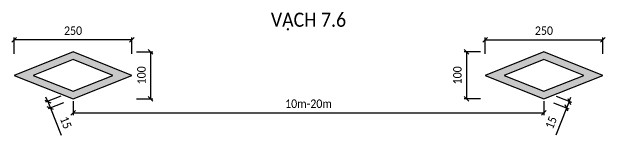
# Model space of a CAD drawing. Header units: metres. Extents: x 933 to 1419, y -2020 to 374.
# Drawn here: x 1004.4 to 1130.4, y -897.8 to -871.7 of the extents above; entities that cross this region are included whole.
import ezdxf
from ezdxf.enums import TextEntityAlignment as Align

# ---------------------------------------------------------------- set-up
doc = ezdxf.new("R2010")
doc.units = ezdxf.units.M
doc.layers.add('ATGT-DIM', color=30, linetype='Continuous')
doc.layers.add('ATGT-Text', color=3, linetype='Continuous')
doc.styles.add('ATGT-Text', font='calibril.ttf', dxfattribs={"width": 0.9})
doc.dimstyles.new('ATGT-DIM', dxfattribs={"dimtxt": 1.8, "dimasz": 1, "dimexe": 0.5, "dimexo": 0.5, "dimgap": 1, "dimtad": 1, "dimdec": 0, "dimlfac": 5, "dimtxsty": 'ATGT-Text', "dimblk": 'OBLIQUE', "dimcen": 0, "dimclrd": 30, "dimclre": 30, "dimclrt": 2, "dimadec": 0, "dimazin": 0, "dimtfac": 1, "dimtdec": 0, "dimtmove": 0, "dimatfit": 3, "dimfxl": 3, "dimfxlon": 1, "dimlwe": -1, "dimarcsym": 2})

# ---------------------------------------------------------------- blocks, each defined once
blk = doc.blocks.new('_Oblique')
at = {"color": 0, "linetype": 'ByBlock', "lineweight": -2}
blk.add_line((-0.5, -0.5), (0.5, 0.5), dxfattribs=at)
blk = doc.blocks.new('*D136')
at = {"layer": 'ATGT-DIM', "color": 30, "transparency": 16777216}
for p, q in [((36.55, -1245), (33.05, -1245)), ((36.55, -1255), (33.05, -1255))]:
    blk.add_line(p, q, dxfattribs=at)
at = {"layer": 'ATGT-DIM', "color": 30, "lineweight": -2, "transparency": 16777216}
blk.add_line((33.55, -1245), (33.55, -1255), dxfattribs=at)
at = {"layer": 'Defpoints', "color": 0, "transparency": 16777216}
for p in [(50, -1245), (33.55, -1255), (50, -1255)]:
    blk.add_point(p, dxfattribs=at)
at = {"layer": 'ATGT-DIM', "color": 30, "lineweight": -2, "transparency": 16777216}
for p, rotation in [((33.55, -1245), 90), ((33.55, -1255), 270)]:
    blk.add_blockref('_Oblique', p, dxfattribs=dict(at, rotation=rotation))
at = {"layer": 'ATGT-DIM', "color": 2, "transparency": 16777216, "insert": (31.63, -1250), "char_height": 1.8, "attachment_point": 5, "rotation": 90, "style": 'ATGT-Text'}
blk.add_mtext('100', dxfattribs=at)
blk = doc.blocks.new('*D137')
at = {"layer": 'ATGT-DIM', "color": 30, "transparency": 16777216}
for p, q in [((37.5, -1245.46), (37.5, -1241.96)), ((62.5, -1245.46), (62.5, -1241.96))]:
    blk.add_line(p, q, dxfattribs=at)
at = {"layer": 'ATGT-DIM', "color": 30, "lineweight": -2, "transparency": 16777216}
blk.add_line((37.5, -1242.46), (62.5, -1242.46), dxfattribs=at)
at = {"layer": 'Defpoints', "color": 0, "transparency": 16777216}
for p in [(62.5, -1242.46), (37.5, -1250), (62.5, -1250)]:
    blk.add_point(p, dxfattribs=at)
at = {"layer": 'ATGT-DIM', "color": 30, "lineweight": -2, "transparency": 16777216, "rotation": 180}
blk.add_blockref('_Oblique', (37.5, -1242.46), dxfattribs=at)
at = {"layer": 'ATGT-DIM', "color": 30, "lineweight": -2, "transparency": 16777216}
blk.add_blockref('_Oblique', (62.5, -1242.46), dxfattribs=at)
at = {"layer": 'ATGT-DIM', "color": 2, "transparency": 16777216, "insert": (50, -1240.54), "char_height": 1.8, "attachment_point": 5, "style": 'ATGT-Text'}
blk.add_mtext('250', dxfattribs=at)
blk = doc.blocks.new('*D387')
at = {"layer": 'ATGT-DIM', "color": 30, "transparency": 16777216}
for p, q in [((-36.55, 12.94), (-33.05, 12.94)), ((-36.55, 2.94), (-33.05, 2.94))]:
    blk.add_line(p, q, dxfattribs=at)
at = {"layer": 'ATGT-DIM', "color": 30, "lineweight": -2, "transparency": 16777216}
blk.add_line((-33.55, 12.94), (-33.55, 2.94), dxfattribs=at)
at = {"layer": 'Defpoints', "color": 0, "transparency": 16777216}
for p in [(-50, 12.94), (-50, 2.94), (-33.55, 2.94)]:
    blk.add_point(p, dxfattribs=at)
at = {"layer": 'ATGT-DIM', "color": 30, "lineweight": -2, "transparency": 16777216}
for p, rotation in [((-33.55, 12.94), 90), ((-33.55, 2.94), 270)]:
    blk.add_blockref('_Oblique', p, dxfattribs=dict(at, rotation=rotation))
at = {"layer": 'ATGT-DIM', "color": 2, "transparency": 16777216, "insert": (-35.47, 7.94), "char_height": 1.8, "attachment_point": 5, "rotation": 90, "style": 'ATGT-Text'}
blk.add_mtext('100', dxfattribs=at)
blk = doc.blocks.new('*D388')
at = {"layer": 'ATGT-DIM', "color": 30, "transparency": 16777216}
for p, q in [((-62.5, 12.48), (-62.5, 15.98)), ((-37.5, 12.48), (-37.5, 15.98))]:
    blk.add_line(p, q, dxfattribs=at)
at = {"layer": 'ATGT-DIM', "color": 30, "lineweight": -2, "transparency": 16777216}
blk.add_line((-37.5, 15.48), (-62.5, 15.48), dxfattribs=at)
at = {"layer": 'Defpoints', "color": 0, "transparency": 16777216}
for p in [(-62.5, 15.48), (-62.5, 7.94), (-37.5, 7.94)]:
    blk.add_point(p, dxfattribs=at)
at = {"layer": 'ATGT-DIM', "color": 30, "lineweight": -2, "transparency": 16777216, "rotation": 180}
blk.add_blockref('_Oblique', (-62.5, 15.48), dxfattribs=at)
at = {"layer": 'ATGT-DIM', "color": 30, "lineweight": -2, "transparency": 16777216}
blk.add_blockref('_Oblique', (-37.5, 15.48), dxfattribs=at)
at = {"layer": 'ATGT-DIM', "color": 2, "transparency": 16777216, "insert": (-50, 17.4), "char_height": 1.8, "attachment_point": 5, "style": 'ATGT-Text'}
blk.add_mtext('250', dxfattribs=at)
blk = doc.blocks.new('*D389')
at = {"layer": 'ATGT-DIM', "color": 30, "transparency": 16777216}
for p, q in [((-50, 2.44), (-50, -0.5)), ((50, 2.44), (50, -0.5))]:
    blk.add_line(p, q, dxfattribs=at)
at = {"layer": 'ATGT-DIM', "color": 30, "lineweight": -2, "transparency": 16777216}
blk.add_line((-50, 0), (50, 0), dxfattribs=at)
at = {"layer": 'Defpoints', "color": 0, "transparency": 16777216}
for p in [(-50, 2.94), (50, 2.94), (50, 0)]:
    blk.add_point(p, dxfattribs=at)
at = {"layer": 'ATGT-DIM', "color": 30, "lineweight": -2, "transparency": 16777216, "rotation": 180}
blk.add_blockref('_Oblique', (-50, 0), dxfattribs=at)
at = {"layer": 'ATGT-DIM', "color": 30, "lineweight": -2, "transparency": 16777216}
blk.add_blockref('_Oblique', (50, 0), dxfattribs=at)
at = {"layer": 'ATGT-DIM', "color": 2, "transparency": 16777216, "insert": (0, 1.92), "char_height": 1.8, "attachment_point": 5, "style": 'ATGT-Text'}
blk.add_mtext('10m-20m', dxfattribs=at)
blk = doc.blocks.new('*D138')
at = {"layer": 'ATGT-DIM', "color": 30, "transparency": 16777216}
for p, q in [((-52.6, -1254.42), (-55.85, -1255.72)), ((-52.04, -1255.82), (-55.29, -1257.12))]:
    blk.add_line(p, q, dxfattribs=at)
at = {"layer": 'ATGT-DIM', "color": 30, "lineweight": -2, "transparency": 16777216}
for p, q in [((-55.38, -1255.54), (-55.75, -1254.61)), ((-55.38, -1255.54), (-54.82, -1256.93)), ((-54.82, -1256.93), (-52.53, -1262.67))]:
    blk.add_line(p, q, dxfattribs=at)
at = {"layer": 'Defpoints', "color": 0, "transparency": 16777216}
for p in [(-50, -1253.38), (-49.44, -1254.78), (-54.82, -1256.93)]:
    blk.add_point(p, dxfattribs=at)
at = {"layer": 'ATGT-DIM', "color": 30, "lineweight": -2, "transparency": 16777216}
for p, rotation in [((-55.38, -1255.54), 291.8014094863515), ((-54.82, -1256.93), 111.8014094863515)]:
    blk.add_blockref('_Oblique', p, dxfattribs=dict(at, rotation=rotation))
at = {"layer": 'ATGT-DIM', "color": 2, "transparency": 16777216, "insert": (-51.53, -1260.02), "char_height": 1.8, "attachment_point": 5, "rotation": 291.8014, "style": 'ATGT-Text'}
blk.add_mtext('15', dxfattribs=at)
blk = doc.blocks.new('*D390')
at = {"layer": 'ATGT-DIM', "color": 30, "transparency": 16777216}
for p, q in [((52.6, 3.52), (55.85, 2.22)), ((52.04, 2.13), (55.29, 0.83))]:
    blk.add_line(p, q, dxfattribs=at)
at = {"layer": 'ATGT-DIM', "color": 30, "lineweight": -2, "transparency": 16777216}
for p, q in [((55.38, 2.4), (55.75, 3.33)), ((55.38, 2.4), (54.82, 1.01)), ((54.82, 1.01), (52.53, -4.73))]:
    blk.add_line(p, q, dxfattribs=at)
at = {"layer": 'Defpoints', "color": 0, "transparency": 16777216}
for p in [(50, 4.56), (49.44, 3.17), (54.82, 1.01)]:
    blk.add_point(p, dxfattribs=at)
at = {"layer": 'ATGT-DIM', "color": 30, "lineweight": -2, "transparency": 16777216}
for p, rotation in [((55.38, 2.4), 248.1985905136485), ((54.82, 1.01), 68.1985905136485)]:
    blk.add_blockref('_Oblique', p, dxfattribs=dict(at, rotation=rotation))
at = {"layer": 'ATGT-DIM', "color": 2, "transparency": 16777216, "insert": (51.53, -2.08), "char_height": 1.8, "attachment_point": 5, "rotation": 68.1986, "style": 'ATGT-Text'}
blk.add_mtext('15', dxfattribs=at)
blk = doc.blocks.new('ATGT-Vach7.6')
h = blk.add_hatch(color=256)
h.paths.add_polyline_path([(-50, 12.94), (-62.5, 7.94), (-50, 2.94), (-37.5, 7.94)])
h.paths.add_polyline_path([(-41.54, 7.94), (-50, 4.56), (-58.46, 7.94), (-50, 11.33)], flags=16)
h = blk.add_hatch(color=256)
h.paths.add_polyline_path([(50, 12.94), (37.5, 7.94), (50, 2.94), (62.5, 7.94)])
h.paths.add_polyline_path([(58.46, 7.94), (50, 4.56), (41.54, 7.94), (50, 11.33)], flags=16)
for points in [[(-50, 12.94), (-62.5, 7.94), (-50, 2.94), (-37.5, 7.94)], [(50, 12.94), (37.5, 7.94), (50, 2.94), (62.5, 7.94)], [(-50, 11.33), (-58.46, 7.94), (-50, 4.56), (-41.54, 7.94)], [(50, 11.33), (41.54, 7.94), (50, 4.56), (58.46, 7.94)]]:
    blk.add_lwpolyline(points, close=True)
at = {"layer": 'ATGT-Text', "style": 'ATGT-Text', "width": 0.9}
blk.add_text('VẠCH 7.6', height=3, dxfattribs=at).set_placement((0, 18.23), align=Align.CENTER)
at = {"layer": 'ATGT-DIM'}
for base, p1, p2, angle, text, picture, middle in [((-62.5, 15.48), (-37.5, 7.94), (-62.5, 7.94), 180, '250', '*D388', (-50, 17.4)), ((-33.55, 2.94), (-50, 12.94), (-50, 2.94), 90, '100', '*D387', (-35.47, 7.94))]:
    dim = blk.add_linear_dim(base=base, p1=p1, p2=p2, angle=angle, text=text, dimstyle='ATGT-DIM', override={"dimtxsty": 'ATGT-Text'}, dxfattribs=at)
    dim.commit()
    dim.dimension.update_dxf_attribs({"geometry": picture, "text_midpoint": middle})
dim = blk.add_linear_dim(base=(62.5, 15.48), p1=(37.5, 7.94), p2=(62.5, 7.94), text='250', dimstyle='ATGT-DIM', override={"dimtxsty": 'ATGT-Text'}, dxfattribs=at)
dim.commit()
dim.dimension.update_dxf_attribs({"geometry": '*D137', "text_midpoint": (50, 17.4), "insert": (0, 1257.94)})
dim = blk.add_linear_dim(base=(33.55, 2.94), p1=(50, 12.94), p2=(50, 2.94), angle=90, text='100', dimstyle='ATGT-DIM', override={"dimtxsty": 'ATGT-Text'}, dxfattribs=at)
dim.commit()
dim.dimension.update_dxf_attribs({"geometry": '*D136', "text_midpoint": (31.63, 7.94), "insert": (0, 1257.94)})
dim = blk.add_aligned_dim(p1=(-50, 4.56), p2=(-49.44, 3.17), distance=-5.8, text='15', dimstyle='ATGT-DIM', override={"dimtxsty": 'ATGT-Text'}, dxfattribs=at)
dim.commit()
dim.dimension.update_dxf_attribs({"geometry": '*D138', "text_midpoint": (-51.53, -2.08), "insert": (0, 1257.94)})
dim = blk.add_aligned_dim(p1=(50, 4.56), p2=(49.44, 3.17), distance=5.8, text='15', dimstyle='ATGT-DIM', override={"dimtxsty": 'ATGT-Text'}, dxfattribs=at)
dim.commit()
dim.dimension.update_dxf_attribs({"geometry": '*D390', "text_midpoint": (51.53, -2.08)})
dim = blk.add_linear_dim(base=(50, 0), p1=(-50, 2.94), p2=(50, 2.94), text='10m-20m', dimstyle='ATGT-DIM', override={"dimtxsty": 'ATGT-Text'}, dxfattribs=at)
dim.commit()
dim.dimension.update_dxf_attribs({"geometry": '*D389', "text_midpoint": (0, 1.92)})

msp = doc.modelspace()

# ---------------------------------------------------------------- block references
msp.add_blockref('ATGT-Vach7.6', (1067.35, -893.09))

doc.saveas('drawing.dxf')
